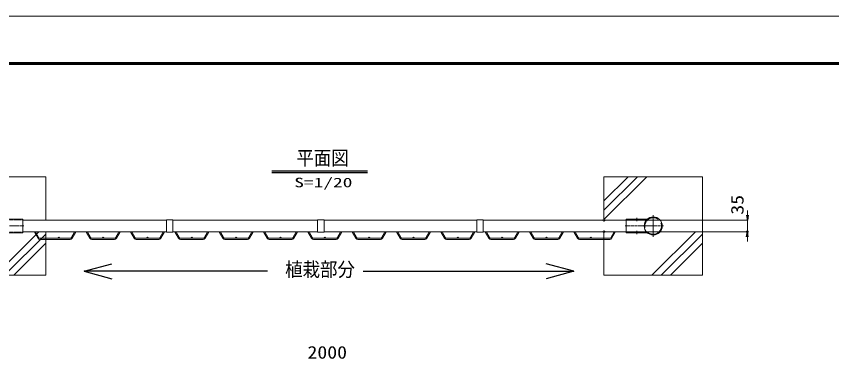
# Model space of a CAD drawing. Units: millimetres, scale not verified, with parts at other scales. Extents: x -3338 to 3345, y -2362 to 2363.
# Drawn here: x -2075 to 408, y 1315 to 2363 of the extents above; entities that cross this region are included whole.
import ezdxf
from ezdxf.enums import TextEntityAlignment as Align

# ---------------------------------------------------------------- set-up
doc = ezdxf.new("R2010")
doc.units = ezdxf.units.MM
doc.header["$LTSCALE"] = 10
doc.header["$PDMODE"] = 32
doc.header["$PDSIZE"] = 5
for name, pattern in [('DASHED', [7.5, 6, -1.5]), ('USER2', [0.375, 0.25, -0.125]), ('USER3', [1.125, 0.75, -0.125, 0.125, -0.125])]:
    doc.linetypes.add(name, pattern=pattern)
for name, color, linetype, lineweight in [('0-0_寸法', 7, 'Continuous', 13), ('0-1_基礎', 7, 'Continuous', 13), ('0-4_胴縁', 7, 'Continuous', 13), ('0-5_継手', 7, 'Continuous', 13), ('0-6_0', 7, 'Continuous', 13), ('0-9_EXTCNT-LMEC0', 4, 'Continuous', 25), ('0-A_バンド', 4, 'Continuous', 13), ('0-B_WM', 30, 'Continuous', 13)]:
    doc.layers.add(name, color=color, linetype=linetype, lineweight=lineweight)
doc.layers.add('0-7_DEFPOINTS', color=7, linetype='Continuous')
doc.styles.add('ＭＳ ゴシック', font='')
doc.styles.get('ＭＳ ゴシック').set_extended_font_data('MS Gothic')

# ---------------------------------------------------------------- blocks, each defined once
blk = doc.blocks.new('_Open')
at = {"layer": '0-6_0', "lineweight": 25}
blk.add_line((-10, 1.667), (0, 0), dxfattribs=at)
blk.add_lwpolyline([(-10, -1.667), (0, 0), (-10, 0)], dxfattribs=at)

msp = doc.modelspace()

# ---------------------------------------------------------------- linework, layer by layer
at = {"layer": '0-0_寸法'}
for p, q in [((151.73, 1757.12), (151.73, 1772.12)), ((-255.13, 1742.12), (151.73, 1742.12)), ((151.73, 1742.12), (151.73, 1707.12)), ((-255.13, 1707.12), (151.73, 1707.12)), ((151.73, 1692.12), (151.73, 1677.12))]:
    msp.add_line(p, q, dxfattribs=at)
at = {"layer": '0-1_基礎'}
for p, q in [((-285.13, 1800.96), (-211.47, 1874.62)), ((-285.13, 1772.68), (-183.18, 1874.62)), ((-285.13, 1744.39), (-154.9, 1874.62)), ((-2138.99, 1574.62), (-2006.49, 1707.12)), ((-2110.71, 1574.62), (-1985.13, 1700.2)), ((-138.99, 1574.62), (-6.49, 1707.12)), ((-110.71, 1574.62), (14.87, 1700.2)), ((-2082.42, 1574.62), (-1985.13, 1671.92)), ((-82.42, 1574.62), (14.87, 1671.92))]:
    msp.add_line(p, q, dxfattribs=at)
for points in [[(-1985.13, 1742.12), (-1985.13, 1874.62), (-2285.13, 1874.62), (-2285.13, 1742.12)], [(-285.13, 1707.12), (-285.13, 1574.62), (14.87, 1574.62), (14.87, 1874.62), (-285.13, 1874.62), (-285.13, 1742.12)], [(-2285.13, 1707.12), (-2285.13, 1574.62), (-1985.13, 1574.62), (-1985.13, 1707.12)]]:
    msp.add_lwpolyline(points, dxfattribs=at)
at = {"layer": '0-4_胴縁'}
for p, q in [((-1617.63, 1742.12), (-2055.13, 1742.12)), ((-1157.63, 1742.12), (-1597.63, 1742.12)), ((-672.63, 1742.12), (-1137.63, 1742.12)), ((-217.63, 1742.12), (-652.63, 1742.12)), ((-1617.63, 1707.12), (-2055.13, 1707.12)), ((-1157.63, 1707.12), (-1597.63, 1707.12)), ((-672.63, 1707.12), (-1137.63, 1707.12)), ((-217.63, 1707.12), (-652.63, 1707.12))]:
    msp.add_line(p, q, dxfattribs=at)
at = {"layer": '0-5_継手', "linetype": 'USER2'}
for p, q in [((-2117.26, 1743.37), (-2055.13, 1743.37)), ((-155.24, 1743.37), (-217.63, 1743.37)), ((-2117.26, 1705.87), (-2055.13, 1705.87)), ((-155.24, 1705.87), (-217.63, 1705.87))]:
    msp.add_line(p, q, dxfattribs=at)
at = {"layer": '0-5_継手'}
for p, q in [((-2111.53, 1744.97), (-2055.13, 1744.97)), ((-2055.13, 1744.97), (-2055.13, 1704.27)), ((-153.62, 1744.97), (-217.63, 1744.97)), ((-217.63, 1704.27), (-217.63, 1744.97)), ((-191.13, 1744.97), (-191.13, 1743.37)), ((-179.13, 1744.97), (-179.13, 1743.37)), ((-2111.53, 1704.27), (-2055.13, 1704.27)), ((-153.62, 1704.27), (-217.63, 1704.27)), ((-191.13, 1704.27), (-191.13, 1705.87)), ((-179.13, 1704.27), (-179.13, 1705.87))]:
    msp.add_line(p, q, dxfattribs=at)
at = {"layer": '0-5_継手', "color": 4}
for p, q in [((-185.13, 1749.02), (-185.13, 1739.36)), ((-185.13, 1700.22), (-185.13, 1709.88))]:
    msp.add_line(p, q, dxfattribs=at)
at = {"layer": '0-5_継手', "linetype": 'USER3'}
for p, q in [((-135.13, 1757.59), (-135.13, 1691.65)), ((-2219.4, 1724.62), (-2051.32, 1724.62))]:
    msp.add_line(p, q, dxfattribs=at)
at = {"layer": '0-5_継手', "color": 4, "linetype": 'USER3'}
for p, q in [((-135.13, 1756.05), (-135.13, 1693.19)), ((-103.7, 1724.62), (-220.7, 1724.62))]:
    msp.add_line(p, q, dxfattribs=at)
at = {"layer": '0-5_継手'}
msp.add_circle((-135.13, 1724.62), 27.5, dxfattribs=at)
at = {"layer": '0-5_継手', "linetype": 'DASHED'}
msp.add_circle((-135.13, 1724.62), 25.4, dxfattribs=at)
at = {"layer": '0-6_0', "color": 3}
msp.add_lwpolyline([(-3337.87, 2362.56), (3344.63, 2362.56), (3344.63, -2362.44), (-3337.87, -2362.44)], close=True, dxfattribs=at)
at = {"layer": '0-6_0'}
for points in [[(-3112.87, 2221.94), (3119.63, 2221.94), (3119.63, -2221.81), (-3112.87, -2221.81)], [(-3111.47, 2220.53), (3118.22, 2220.53), (3118.22, -2220.41), (-3111.47, -2220.41)], [(-3110.06, 2219.12), (3116.81, 2219.12), (3116.81, -2219), (-3110.06, -2219)], [(-3108.66, 2217.72), (3115.41, 2217.72), (3115.41, -2217.59), (-3108.66, -2217.59)], [(-3107.25, 2216.31), (3114, 2216.31), (3114, -2216.19), (-3107.25, -2216.19)]]:
    msp.add_lwpolyline(points, close=True, dxfattribs=at)
at = {"layer": '0-7_DEFPOINTS'}
for p in [(-285.13, 1742.12), (-285.13, 1707.12), (151.73, 1707.12)]:
    msp.add_point(p, dxfattribs=at)
at = {"layer": '0-9_EXTCNT-LMEC0'}
for p, q in [((-1296.78, 1892.59), (-1004.89, 1892.59)), ((-1296.78, 1887.34), (-1004.89, 1887.34)), ((-1868.37, 1586.74), (-1783.92, 1609.76)), ((-376.38, 1586.74), (-460.83, 1609.76)), ((-1868.37, 1586.74), (-1783.92, 1563.72)), ((-376.38, 1586.74), (-460.83, 1563.72))]:
    msp.add_line(p, q, dxfattribs=at)
for points in [[(-1309.87, 1586.74), (-1868.37, 1586.74), (-1783.92, 1609.76)], [(-1018.12, 1586.74), (-376.38, 1586.74), (-460.83, 1609.76)]]:
    msp.add_lwpolyline(points, dxfattribs=at)
at = {"layer": '0-A_バンド'}
for p, q in [((-1597.63, 1743.72), (-1617.63, 1743.72)), ((-1617.63, 1743.72), (-1617.63, 1705.52)), ((-1597.63, 1743.72), (-1597.63, 1705.52)), ((-1137.63, 1743.72), (-1157.63, 1743.72)), ((-1157.63, 1743.72), (-1157.63, 1705.52)), ((-1137.63, 1743.72), (-1137.63, 1705.52)), ((-652.63, 1743.72), (-672.63, 1743.72)), ((-672.63, 1743.72), (-672.63, 1705.52)), ((-652.63, 1743.72), (-652.63, 1705.52)), ((-1597.63, 1705.52), (-1617.63, 1705.52)), ((-1137.63, 1705.52), (-1157.63, 1705.52)), ((-652.63, 1705.52), (-672.63, 1705.52))]:
    msp.add_line(p, q, dxfattribs=at)
at = {"layer": '0-B_WM'}
for p, q in [((-2019.55, 1707.12), (-2008.39, 1687.19)), ((-2015.88, 1707.12), (-2005.6, 1688.76)), ((-1897.37, 1707.12), (-1907.65, 1688.76)), ((-1893.7, 1707.12), (-1904.85, 1687.19)), ((-1861.55, 1707.12), (-1850.4, 1687.19)), ((-1857.88, 1707.12), (-1847.6, 1688.76)), ((-1762.37, 1707.12), (-1772.65, 1688.76)), ((-1758.7, 1707.12), (-1769.85, 1687.19)), ((-1726.55, 1707.12), (-1715.4, 1687.19)), ((-1722.88, 1707.12), (-1712.6, 1688.76)), ((-1627.37, 1707.12), (-1637.65, 1688.76)), ((-1623.7, 1707.12), (-1634.85, 1687.19)), ((-1591.55, 1707.12), (-1580.4, 1687.19)), ((-1587.88, 1707.12), (-1577.6, 1688.76)), ((-1492.37, 1707.12), (-1502.65, 1688.76)), ((-1488.7, 1707.12), (-1499.85, 1687.19)), ((-1456.55, 1707.12), (-1445.4, 1687.19)), ((-1452.88, 1707.12), (-1442.6, 1688.76)), ((-1357.37, 1707.12), (-1367.65, 1688.76)), ((-1353.7, 1707.12), (-1364.85, 1687.19)), ((-1321.55, 1707.12), (-1310.4, 1687.19)), ((-1317.88, 1707.12), (-1307.6, 1688.76)), ((-1222.37, 1707.12), (-1232.65, 1688.76)), ((-1218.7, 1707.12), (-1229.85, 1687.19)), ((-1186.55, 1707.12), (-1175.4, 1687.19)), ((-1182.88, 1707.12), (-1172.6, 1688.76)), ((-1087.37, 1707.12), (-1097.65, 1688.76)), ((-1083.7, 1707.12), (-1094.85, 1687.19)), ((-1051.55, 1707.12), (-1040.4, 1687.19)), ((-1047.88, 1707.12), (-1037.6, 1688.76)), ((-952.37, 1707.12), (-962.65, 1688.76)), ((-948.7, 1707.12), (-959.85, 1687.19)), ((-916.55, 1707.12), (-905.4, 1687.19)), ((-912.88, 1707.12), (-902.6, 1688.76)), ((-817.37, 1707.12), (-827.65, 1688.76)), ((-813.7, 1707.12), (-824.85, 1687.19)), ((-781.55, 1707.12), (-770.4, 1687.19)), ((-777.88, 1707.12), (-767.6, 1688.76)), ((-682.37, 1707.12), (-692.65, 1688.76)), ((-678.7, 1707.12), (-689.85, 1687.19)), ((-646.55, 1707.12), (-635.4, 1687.19)), ((-642.88, 1707.12), (-632.6, 1688.76)), ((-547.37, 1707.12), (-557.65, 1688.76)), ((-543.7, 1707.12), (-554.85, 1687.19)), ((-511.55, 1707.12), (-500.4, 1687.19)), ((-507.88, 1707.12), (-497.6, 1688.76)), ((-412.37, 1707.12), (-422.65, 1688.76)), ((-408.7, 1707.12), (-419.85, 1687.19)), ((-376.55, 1707.12), (-365.4, 1687.19)), ((-372.88, 1707.12), (-362.6, 1688.76)), ((-254.37, 1707.12), (-264.65, 1688.76)), ((-250.7, 1707.12), (-261.86, 1687.19)), ((-2002.81, 1687.12), (-1910.44, 1687.12)), ((-2002.81, 1683.92), (-1910.44, 1683.92)), ((-1844.81, 1687.12), (-1775.44, 1687.12)), ((-1844.81, 1683.92), (-1775.44, 1683.92)), ((-1709.81, 1687.12), (-1640.44, 1687.12)), ((-1709.81, 1683.92), (-1640.44, 1683.92)), ((-1574.81, 1687.12), (-1505.44, 1687.12)), ((-1574.81, 1683.92), (-1505.44, 1683.92)), ((-1439.81, 1687.12), (-1370.44, 1687.12)), ((-1439.81, 1683.92), (-1370.44, 1683.92)), ((-1304.81, 1687.12), (-1235.44, 1687.12)), ((-1304.81, 1683.92), (-1235.44, 1683.92)), ((-1169.81, 1687.12), (-1135.13, 1687.12)), ((-1169.81, 1683.92), (-1135.13, 1683.92)), ((-1100.44, 1687.12), (-1135.13, 1687.12)), ((-1100.44, 1683.92), (-1135.13, 1683.92)), ((-965.44, 1687.12), (-1034.81, 1687.12)), ((-965.44, 1683.92), (-1034.81, 1683.92)), ((-830.44, 1687.12), (-899.81, 1687.12)), ((-830.44, 1683.92), (-899.81, 1683.92)), ((-695.44, 1687.12), (-764.81, 1687.12)), ((-695.44, 1683.92), (-764.81, 1683.92)), ((-560.44, 1687.12), (-629.81, 1687.12)), ((-560.44, 1683.92), (-629.81, 1683.92)), ((-425.44, 1687.12), (-494.81, 1687.12)), ((-425.44, 1683.92), (-494.81, 1683.92)), ((-267.44, 1687.12), (-359.81, 1687.12)), ((-267.44, 1683.92), (-359.81, 1683.92))]:
    msp.add_line(p, q, dxfattribs=at)
for centre in [(-1945.12, 1688.72), (-1810.13, 1688.72), (-1675.13, 1688.72), (-1540.13, 1688.72), (-1405.13, 1688.72), (-1270.13, 1688.72), (-1135.13, 1688.72), (-1135.13, 1688.72), (-1000.13, 1688.72), (-865.13, 1688.72), (-730.13, 1688.72), (-595.13, 1688.72), (-460.13, 1688.72), (-325.13, 1688.72)]:
    msp.add_circle(centre, 1.6, dxfattribs=at)
for centre, radius, start, end in [((-2002.81, 1690.32), 3.2, 209.2358, 270), ((-1910.44, 1690.32), 3.2, 270, 330.7642), ((-1844.81, 1690.32), 3.2, 209.2358, 270), ((-1775.44, 1690.32), 3.2, 270, 330.7642), ((-1709.81, 1690.32), 3.2, 209.2358, 270), ((-1640.44, 1690.32), 3.2, 270, 330.7642), ((-1574.81, 1690.32), 3.2, 209.2358, 270), ((-1505.44, 1690.32), 3.2, 270, 330.7642), ((-1439.81, 1690.32), 3.2, 209.2358, 270), ((-1370.44, 1690.32), 3.2, 270, 330.7642), ((-1304.81, 1690.32), 3.2, 209.2358, 270), ((-1235.44, 1690.32), 3.2, 270, 330.7642), ((-1169.81, 1690.32), 3.2, 209.2358, 270), ((-1100.44, 1690.32), 3.2, 270, 330.7642), ((-1034.81, 1690.32), 3.2, 209.2358, 270), ((-965.44, 1690.32), 3.2, 270, 330.7642), ((-899.81, 1690.32), 3.2, 209.2358, 270), ((-830.44, 1690.32), 3.2, 270, 330.7642), ((-764.81, 1690.32), 3.2, 209.2358, 270), ((-695.44, 1690.32), 3.2, 270, 330.7642), ((-629.81, 1690.32), 3.2, 209.2358, 270), ((-560.44, 1690.32), 3.2, 270, 330.7642), ((-494.81, 1690.32), 3.2, 209.2358, 270), ((-425.44, 1690.32), 3.2, 270, 330.7642), ((-359.81, 1690.32), 3.2, 209.2358, 270), ((-267.44, 1690.32), 3.2, 270, 330.7642), ((-2002.81, 1690.32), 6.4, 209.2358, 270), ((-1910.44, 1690.32), 6.4, 270, 330.7642), ((-1844.81, 1690.32), 6.4, 209.2358, 270), ((-1775.44, 1690.32), 6.4, 270, 330.7642), ((-1709.81, 1690.32), 6.4, 209.2358, 270), ((-1640.44, 1690.32), 6.4, 270, 330.7642), ((-1574.81, 1690.32), 6.4, 209.2358, 270), ((-1505.44, 1690.32), 6.4, 270, 330.7642), ((-1439.81, 1690.32), 6.4, 209.2358, 270), ((-1370.44, 1690.32), 6.4, 270, 330.7642), ((-1304.81, 1690.32), 6.4, 209.2358, 270), ((-1235.44, 1690.32), 6.4, 270, 330.7642), ((-1169.81, 1690.32), 6.4, 209.2358, 270), ((-1100.44, 1690.32), 6.4, 270, 330.7642), ((-1034.81, 1690.32), 6.4, 209.2358, 270), ((-965.44, 1690.32), 6.4, 270, 330.7642), ((-899.81, 1690.32), 6.4, 209.2358, 270), ((-830.44, 1690.32), 6.4, 270, 330.7642), ((-764.81, 1690.32), 6.4, 209.2358, 270), ((-695.44, 1690.32), 6.4, 270, 330.7642), ((-629.81, 1690.32), 6.4, 209.2358, 270), ((-560.44, 1690.32), 6.4, 270, 330.7642), ((-494.81, 1690.32), 6.4, 209.2358, 270), ((-425.44, 1690.32), 6.4, 270, 330.7642), ((-359.81, 1690.32), 6.4, 209.2358, 270), ((-267.44, 1690.32), 6.4, 270, 330.7642)]:
    msp.add_arc(centre, radius, start, end, dxfattribs=at)

# ---------------------------------------------------------------- block references
at = {"layer": '0-0_寸法', "xscale": 1.5, "yscale": 1.5}
for p, rotation in [((151.73, 1742.12), 270), ((151.73, 1707.12), 90)]:
    msp.add_blockref('_Open', p, dxfattribs=dict(at, rotation=rotation))

# ---------------------------------------------------------------- texts
at = {"layer": '0-0_寸法', "style": 'ＭＳ ゴシック', "width": 1.15}
msp.add_text('35', height=38.49, rotation=90, dxfattribs=at).set_placement((151.63, 1758.99), align=Align.BOTTOM_LEFT)
msp.add_text('2000', height=38.49, dxfattribs=at).set_placement((-1187.98, 1309.42), align=Align.BOTTOM_LEFT)
at = {"layer": '0-9_EXTCNT-LMEC0', "style": 'ＭＳ ゴシック'}
for s, height, width, p in [('平面図', 43.33, 0.9, (-1221.87, 1897.01)), ('S=1/20', 28.89, 1.5, (-1228.07, 1833.83)), ('植栽部分', 43.33, 0.9, (-1256.19, 1557.99))]:
    msp.add_text(s, height=height, dxfattribs=dict(at, width=width)).set_placement(p, align=Align.BOTTOM_LEFT)

doc.saveas('drawing.dxf')
